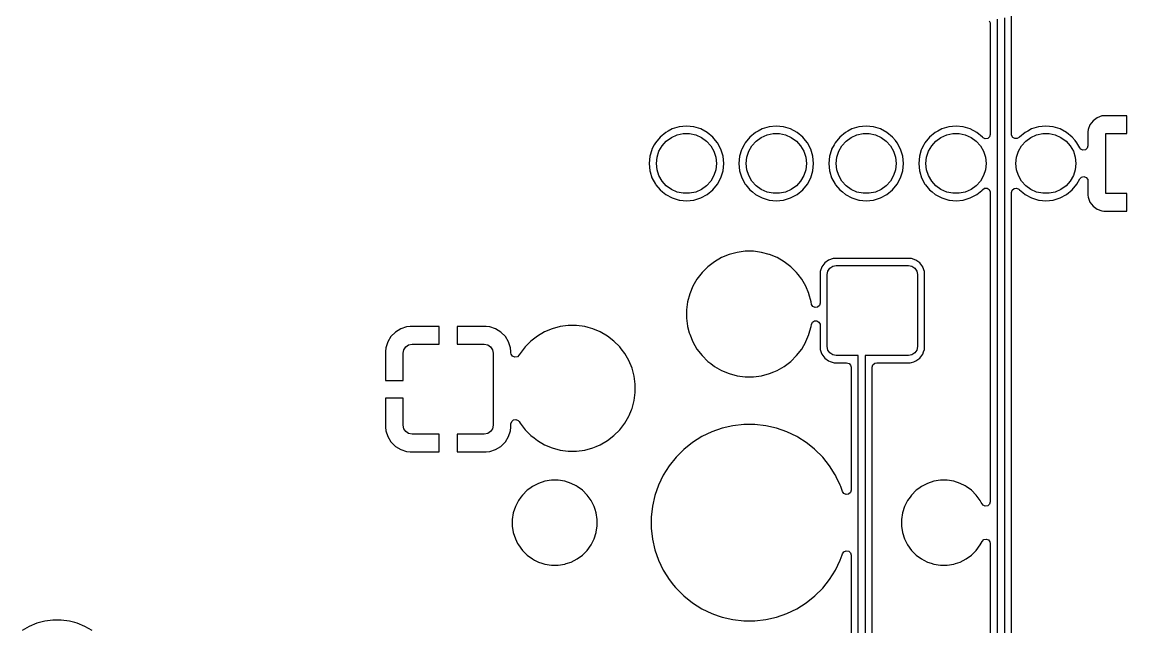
# Model space of a CAD drawing. Extents: x 51 to 261, y -150 to -32.
# Drawn here: x 79.52 to 110.75, y -72.04 to -54.93 of the extents above; entities that cross this region are included whole.
import ezdxf

# ---------------------------------------------------------------- set-up
doc = ezdxf.new("R2010")
doc.units = 0
doc.layers.add('BLACK', color=7, linetype='CONTINUOUS')

msp = doc.modelspace()

# ---------------------------------------------------------------- linework, layer by layer
at = {"layer": 'BLACK', "linetype": 'CONTINUOUS'}
for p, q in [((106.851181, -54.893528), (106.884666, -54.954851)), ((106.884666, -54.954851), (106.8875, -54.981209)), ((107.088, -75.904578), (107.088, -54.846797)), ((107.288, -54.805376), (107.288, -75.946)), ((107.4885, -58.106868), (107.4885, -54.765815)), ((106.8875, -54.981209), (106.8875, -58.106868)), ((109.790809, -57.720812), (109.704649, -57.835906)), ((109.790812, -57.720809), (109.790809, -57.720812)), ((109.905906, -57.634649), (109.790812, -57.720809)), ((109.905913, -57.634645), (109.905906, -57.634649)), ((110.04062, -57.584403), (109.905913, -57.634645)), ((110.040627, -57.584401), (110.04062, -57.584403)), ((110.100155, -57.578), (110.040627, -57.584401)), ((110.748, -57.578), (110.100155, -57.578)), ((110.748, -58.078), (110.748, -57.578)), ((97.711547, -58.050317), (97.551589, -58.181589)), ((97.711548, -58.050316), (97.711547, -58.050317)), ((97.71155, -58.050315), (97.711548, -58.050316)), ((97.783898, -58.011643), (97.71155, -58.050315)), ((97.894043, -57.952769), (97.783898, -58.011643)), ((98.092067, -57.892699), (97.894043, -57.952769)), ((98.035336, -58.119602), (98.209151, -58.082656)), ((98.298, -57.872417), (98.092067, -57.892699)), ((98.209151, -58.082656), (98.386849, -58.082656)), ((98.503934, -57.892699), (98.298, -57.872417)), ((98.386849, -58.082656), (98.560664, -58.119602)), ((98.503934, -57.8927), (98.503932, -57.892699)), ((98.503932, -57.892699), (98.503934, -57.892699)), ((98.701954, -57.952768), (98.503934, -57.8927)), ((98.88445, -58.050315), (98.701954, -57.952768)), ((98.884453, -58.050317), (98.88445, -58.050315)), ((99.04441, -58.181589), (98.884452, -58.050317)), ((98.884452, -58.050317), (98.884453, -58.050317)), ((100.251547, -58.050317), (100.091589, -58.181589)), ((100.251548, -58.050316), (100.251547, -58.050317)), ((100.25155, -58.050315), (100.251548, -58.050316)), ((100.323898, -58.011643), (100.25155, -58.050315)), ((100.434043, -57.952769), (100.323898, -58.011643)), ((100.632067, -57.892699), (100.434043, -57.952769)), ((100.575336, -58.119602), (100.749151, -58.082656)), ((100.838, -57.872417), (100.632067, -57.892699)), ((100.749151, -58.082656), (100.926849, -58.082656)), ((101.043934, -57.892699), (100.838, -57.872417)), ((100.926849, -58.082656), (101.100664, -58.119602)), ((101.043934, -57.8927), (101.043932, -57.892699)), ((101.043932, -57.892699), (101.043934, -57.892699)), ((101.241954, -57.952768), (101.043934, -57.8927)), ((101.42445, -58.050315), (101.241954, -57.952768)), ((101.424453, -58.050317), (101.42445, -58.050315)), ((101.58441, -58.181589), (101.424452, -58.050317)), ((101.424452, -58.050317), (101.424453, -58.050317)), ((102.791547, -58.050317), (102.631589, -58.181589)), ((102.791548, -58.050316), (102.791547, -58.050317)), ((102.79155, -58.050315), (102.791548, -58.050316)), ((102.863898, -58.011643), (102.79155, -58.050315)), ((102.974043, -57.952769), (102.863898, -58.011643)), ((103.172067, -57.892699), (102.974043, -57.952769)), ((103.115336, -58.119602), (103.289151, -58.082656)), ((103.378, -57.872417), (103.172067, -57.892699)), ((103.289151, -58.082656), (103.466849, -58.082656)), ((103.583934, -57.892699), (103.378, -57.872417)), ((103.466849, -58.082656), (103.640664, -58.119602)), ((103.583934, -57.8927), (103.583932, -57.892699)), ((103.583932, -57.892699), (103.583934, -57.892699)), ((103.781954, -57.952768), (103.583934, -57.8927)), ((103.96445, -58.050315), (103.781954, -57.952768)), ((103.964453, -58.050317), (103.96445, -58.050315)), ((104.12441, -58.181589), (103.964452, -58.050317)), ((103.964452, -58.050317), (103.964453, -58.050317)), ((105.331547, -58.050317), (105.171589, -58.181589)), ((105.331548, -58.050316), (105.331547, -58.050317)), ((105.33155, -58.050315), (105.331548, -58.050316)), ((105.403898, -58.011643), (105.33155, -58.050315)), ((105.514043, -57.952769), (105.403898, -58.011643)), ((105.712067, -57.892699), (105.514043, -57.952769)), ((105.655336, -58.119602), (105.829151, -58.082656)), ((105.918, -57.872417), (105.712067, -57.892699)), ((105.829151, -58.082656), (106.006849, -58.082656)), ((106.123934, -57.892699), (105.918, -57.872417)), ((106.006849, -58.082656), (106.180664, -58.119602)), ((106.123934, -57.8927), (106.123932, -57.892699)), ((106.123932, -57.892699), (106.123934, -57.892699)), ((106.321954, -57.952768), (106.123934, -57.8927)), ((106.50445, -58.050315), (106.321954, -57.952768)), ((106.504453, -58.050317), (106.50445, -58.050315)), ((106.66441, -58.181589), (106.504452, -58.050317)), ((106.504452, -58.050317), (106.504453, -58.050317)), ((107.871547, -58.050317), (107.711589, -58.181589)), ((107.871548, -58.050316), (107.871547, -58.050317)), ((107.87155, -58.050315), (107.871548, -58.050316)), ((107.943898, -58.011643), (107.87155, -58.050315)), ((108.054043, -57.952769), (107.943898, -58.011643)), ((108.252067, -57.892699), (108.054043, -57.952769)), ((108.195336, -58.119602), (108.369151, -58.082656)), ((108.458, -57.872417), (108.252067, -57.892699)), ((108.369151, -58.082656), (108.546849, -58.082656)), ((108.663934, -57.892699), (108.458, -57.872417)), ((108.546849, -58.082656), (108.720664, -58.119602)), ((108.663934, -57.8927), (108.663932, -57.892699)), ((108.663932, -57.892699), (108.663934, -57.892699)), ((108.861954, -57.952768), (108.663934, -57.8927)), ((109.04445, -58.050315), (108.861954, -57.952768)), ((109.044453, -58.050317), (109.04445, -58.050315)), ((109.20441, -58.181589), (109.044452, -58.050317)), ((109.044452, -58.050317), (109.044453, -58.050317)), ((109.654401, -57.970627), (109.648, -58.030155)), ((109.648, -58.030155), (109.648, -58.430813)), ((109.654403, -57.97062), (109.654401, -57.970627)), ((109.704645, -57.835913), (109.654403, -57.97062)), ((109.704649, -57.835906), (109.704645, -57.835913)), ((110.148, -59.778), (110.148, -58.078)), ((110.148, -58.078), (110.748, -58.078)), ((97.420315, -58.34155), (97.39027, -58.397759)), ((97.420317, -58.341547), (97.420315, -58.34155)), ((97.551589, -58.181589), (97.420317, -58.341547)), ((97.610336, -58.428383), (97.729239, -58.296327)), ((97.729239, -58.296327), (97.873, -58.191878)), ((97.873, -58.191878), (98.035336, -58.119602)), ((98.560664, -58.119602), (98.723, -58.191878)), ((98.723, -58.191878), (98.866761, -58.296327)), ((98.866761, -58.296327), (98.985664, -58.428383)), ((99.123702, -58.278209), (99.04441, -58.181589)), ((99.175685, -58.34155), (99.123702, -58.278209)), ((99.273232, -58.524046), (99.175685, -58.34155)), ((99.960315, -58.34155), (99.93027, -58.397759)), ((99.960317, -58.341547), (99.960315, -58.34155)), ((100.091589, -58.181589), (99.960317, -58.341547)), ((100.150336, -58.428383), (100.269239, -58.296327)), ((100.269239, -58.296327), (100.413, -58.191878)), ((100.413, -58.191878), (100.575336, -58.119602)), ((101.100664, -58.119602), (101.263, -58.191878)), ((101.263, -58.191878), (101.406761, -58.296327)), ((101.406761, -58.296327), (101.525664, -58.428383)), ((101.663702, -58.278209), (101.58441, -58.181589)), ((101.715685, -58.34155), (101.663702, -58.278209)), ((101.813232, -58.524046), (101.715685, -58.34155)), ((102.500315, -58.34155), (102.47027, -58.397759)), ((102.500317, -58.341547), (102.500315, -58.34155)), ((102.631589, -58.181589), (102.500317, -58.341547)), ((102.690336, -58.428383), (102.809239, -58.296327)), ((102.809239, -58.296327), (102.953, -58.191878)), ((102.953, -58.191878), (103.115336, -58.119602)), ((103.640664, -58.119602), (103.803, -58.191878)), ((103.803, -58.191878), (103.946761, -58.296327)), ((103.946761, -58.296327), (104.065664, -58.428383)), ((104.203702, -58.278209), (104.12441, -58.181589)), ((104.255685, -58.34155), (104.203702, -58.278209)), ((104.353232, -58.524046), (104.255685, -58.34155)), ((105.040315, -58.34155), (105.01027, -58.397759)), ((105.040317, -58.341547), (105.040315, -58.34155)), ((105.171589, -58.181589), (105.040317, -58.341547)), ((105.230336, -58.428383), (105.349239, -58.296327)), ((105.349239, -58.296327), (105.493, -58.191878)), ((105.493, -58.191878), (105.655336, -58.119602)), ((106.180664, -58.119602), (106.343, -58.191878)), ((106.343, -58.191878), (106.486761, -58.296327)), ((106.486761, -58.296327), (106.605664, -58.428383)), ((106.667649, -58.185536), (106.66441, -58.181589)), ((106.682297, -58.200581), (106.667649, -58.185536)), ((106.745853, -58.229606), (106.682297, -58.200581)), ((106.815011, -58.219662), (106.745853, -58.229606)), ((106.867815, -58.173907), (106.815011, -58.219662)), ((106.8875, -58.106868), (106.867815, -58.173907)), ((107.490278, -58.127791), (107.4885, -58.106868)), ((107.520992, -58.190547), (107.490278, -58.127791)), ((107.580759, -58.226737), (107.520992, -58.190547)), ((107.650604, -58.224868), (107.580759, -58.226737)), ((107.708351, -58.185536), (107.650604, -58.224868)), ((107.711589, -58.181589), (107.708351, -58.185536)), ((107.770336, -58.428383), (107.889239, -58.296327)), ((107.889239, -58.296327), (108.033, -58.191878)), ((108.033, -58.191878), (108.195336, -58.119602)), ((108.720664, -58.119602), (108.883, -58.191878)), ((108.883, -58.191878), (109.026761, -58.296327)), ((109.026761, -58.296327), (109.145664, -58.428383)), ((109.283702, -58.278209), (109.20441, -58.181589)), ((109.335685, -58.34155), (109.283702, -58.278209)), ((109.413336, -58.486824), (109.335685, -58.34155)), ((97.316834, -58.543607), (97.262699, -58.722067)), ((97.322768, -58.524046), (97.316834, -58.543607)), ((97.322769, -58.524043), (97.322768, -58.524045)), ((97.322768, -58.524045), (97.322768, -58.524046)), ((97.39027, -58.397759), (97.322769, -58.524043)), ((97.466575, -58.751275), (97.521486, -58.582274)), ((97.521486, -58.582274), (97.610336, -58.428383)), ((98.985664, -58.428383), (99.074514, -58.582274)), ((99.074514, -58.582274), (99.129425, -58.751275)), ((99.3333, -58.722066), (99.273232, -58.524046)), ((99.856834, -58.543607), (99.802699, -58.722067)), ((99.862768, -58.524046), (99.856834, -58.543607)), ((99.862769, -58.524043), (99.862768, -58.524045)), ((99.862768, -58.524045), (99.862768, -58.524046)), ((99.93027, -58.397759), (99.862769, -58.524043)), ((100.006575, -58.751275), (100.061486, -58.582274)), ((100.061486, -58.582274), (100.150336, -58.428383)), ((101.525664, -58.428383), (101.614514, -58.582274)), ((101.614514, -58.582274), (101.669425, -58.751275)), ((101.8733, -58.722066), (101.813232, -58.524046)), ((102.396834, -58.543607), (102.342699, -58.722067)), ((102.402768, -58.524046), (102.396834, -58.543607)), ((102.402769, -58.524043), (102.402768, -58.524045)), ((102.402768, -58.524045), (102.402768, -58.524046)), ((102.47027, -58.397759), (102.402769, -58.524043)), ((102.546575, -58.751275), (102.601486, -58.582274)), ((102.601486, -58.582274), (102.690336, -58.428383)), ((104.065664, -58.428383), (104.154514, -58.582274)), ((104.154514, -58.582274), (104.209425, -58.751275)), ((104.4133, -58.722066), (104.353232, -58.524046)), ((104.936834, -58.543607), (104.882699, -58.722067)), ((104.942768, -58.524046), (104.936834, -58.543607)), ((104.942769, -58.524043), (104.942768, -58.524045)), ((104.942768, -58.524045), (104.942768, -58.524046)), ((105.01027, -58.397759), (104.942769, -58.524043)), ((105.086575, -58.751275), (105.141486, -58.582274)), ((105.141486, -58.582274), (105.230336, -58.428383)), ((106.605664, -58.428383), (106.694514, -58.582274)), ((106.694514, -58.582274), (106.749425, -58.751275)), ((107.626575, -58.751275), (107.681486, -58.582274)), ((107.681486, -58.582274), (107.770336, -58.428383)), ((109.145664, -58.428383), (109.234514, -58.582274)), ((109.234514, -58.582274), (109.289425, -58.751275)), ((109.414642, -58.489267), (109.413336, -58.486824)), ((109.442797, -58.524526), (109.414642, -58.489267)), ((109.506353, -58.553551), (109.442797, -58.524526)), ((109.575511, -58.543607), (109.506353, -58.553551)), ((109.628315, -58.497852), (109.575511, -58.543607)), ((109.648, -58.430813), (109.628315, -58.497852)), ((97.262699, -58.722067), (97.242417, -58.928)), ((97.242417, -58.928), (97.262699, -59.133932)), ((97.448, -58.928), (97.466575, -58.751275)), ((97.466575, -59.104725), (97.448, -58.928)), ((99.129425, -58.751275), (99.148, -58.928)), ((99.148, -58.928), (99.129425, -59.104725)), ((99.353583, -58.928), (99.3333, -58.722066)), ((99.3333, -59.133934), (99.353583, -58.928)), ((99.802699, -58.722067), (99.782417, -58.928)), ((99.782417, -58.928), (99.802699, -59.133932)), ((99.988, -58.928), (100.006575, -58.751275)), ((100.006575, -59.104725), (99.988, -58.928)), ((101.669425, -58.751275), (101.688, -58.928)), ((101.688, -58.928), (101.669425, -59.104725)), ((101.893583, -58.928), (101.8733, -58.722066)), ((101.8733, -59.133934), (101.893583, -58.928)), ((102.342699, -58.722067), (102.322417, -58.928)), ((102.322417, -58.928), (102.342699, -59.133932)), ((102.528, -58.928), (102.546575, -58.751275)), ((102.546575, -59.104725), (102.528, -58.928)), ((104.209425, -58.751275), (104.228, -58.928)), ((104.228, -58.928), (104.209425, -59.104725)), ((104.433583, -58.928), (104.4133, -58.722066)), ((104.4133, -59.133934), (104.433583, -58.928)), ((104.882699, -58.722067), (104.862417, -58.928)), ((104.862417, -58.928), (104.882699, -59.133932)), ((105.068, -58.928), (105.086575, -58.751275)), ((105.086575, -59.104725), (105.068, -58.928)), ((106.749425, -58.751275), (106.768, -58.928)), ((106.768, -58.928), (106.749425, -59.104725)), ((107.608, -58.928), (107.626575, -58.751275)), ((107.626575, -59.104725), (107.608, -58.928)), ((109.289425, -58.751275), (109.308, -58.928)), ((109.308, -58.928), (109.289425, -59.104725)), ((97.262699, -59.133932), (97.271989, -59.164556)), ((97.271989, -59.164556), (97.322768, -59.331954)), ((97.322768, -59.331954), (97.420315, -59.51445)), ((97.521486, -59.273726), (97.466575, -59.104725)), ((97.610336, -59.427617), (97.521486, -59.273726)), ((99.074514, -59.273726), (98.985664, -59.427617)), ((99.129425, -59.104725), (99.074514, -59.273726)), ((99.175685, -59.51445), (99.273232, -59.331954)), ((99.273232, -59.331954), (99.3333, -59.133934)), ((99.802699, -59.133932), (99.811989, -59.164556)), ((99.811989, -59.164556), (99.862768, -59.331954)), ((99.862768, -59.331954), (99.960315, -59.51445)), ((100.061486, -59.273726), (100.006575, -59.104725)), ((100.150336, -59.427617), (100.061486, -59.273726)), ((101.614514, -59.273726), (101.525664, -59.427617)), ((101.669425, -59.104725), (101.614514, -59.273726)), ((101.715685, -59.51445), (101.813232, -59.331954)), ((101.813232, -59.331954), (101.8733, -59.133934)), ((102.342699, -59.133932), (102.351989, -59.164556)), ((102.351989, -59.164556), (102.402768, -59.331954)), ((102.402768, -59.331954), (102.500315, -59.51445)), ((102.601486, -59.273726), (102.546575, -59.104725)), ((102.690336, -59.427617), (102.601486, -59.273726)), ((104.154514, -59.273726), (104.065664, -59.427617)), ((104.209425, -59.104725), (104.154514, -59.273726)), ((104.255685, -59.51445), (104.353232, -59.331954)), ((104.353232, -59.331954), (104.4133, -59.133934)), ((104.882699, -59.133932), (104.891989, -59.164556)), ((104.891989, -59.164556), (104.942768, -59.331954)), ((104.942768, -59.331954), (105.040315, -59.51445)), ((105.141486, -59.273726), (105.086575, -59.104725)), ((105.230336, -59.427617), (105.141486, -59.273726)), ((106.694514, -59.273726), (106.605664, -59.427617)), ((106.749425, -59.104725), (106.694514, -59.273726)), ((107.681486, -59.273726), (107.626575, -59.104725)), ((107.770336, -59.427617), (107.681486, -59.273726)), ((109.234514, -59.273726), (109.145664, -59.427617)), ((109.289425, -59.104725), (109.234514, -59.273726)), ((109.414643, -59.36673), (109.463605, -59.316888)), ((109.463605, -59.316888), (109.531742, -59.301428)), ((109.531742, -59.301428), (109.597422, -59.32526)), ((109.597422, -59.32526), (109.639791, -59.380818)), ((97.420315, -59.51445), (97.433203, -59.530154)), ((97.433203, -59.530154), (97.551589, -59.67441)), ((97.729239, -59.559673), (97.610336, -59.427617)), ((97.873, -59.664122), (97.729239, -59.559673)), ((98.866761, -59.559673), (98.723, -59.664122)), ((98.985664, -59.427617), (98.866761, -59.559673)), ((99.04441, -59.67441), (99.175685, -59.51445)), ((99.960315, -59.51445), (99.973203, -59.530154)), ((99.973203, -59.530154), (100.091589, -59.67441)), ((100.269239, -59.559673), (100.150336, -59.427617)), ((100.413, -59.664122), (100.269239, -59.559673)), ((101.406761, -59.559673), (101.263, -59.664122)), ((101.525664, -59.427617), (101.406761, -59.559673)), ((101.58441, -59.67441), (101.715685, -59.51445)), ((102.500315, -59.51445), (102.513203, -59.530154)), ((102.513203, -59.530154), (102.631589, -59.67441)), ((102.809239, -59.559673), (102.690336, -59.427617)), ((102.953, -59.664122), (102.809239, -59.559673)), ((103.946761, -59.559673), (103.803, -59.664122)), ((104.065664, -59.427617), (103.946761, -59.559673)), ((104.12441, -59.67441), (104.255685, -59.51445)), ((105.040315, -59.51445), (105.053203, -59.530154)), ((105.053203, -59.530154), (105.171589, -59.67441)), ((105.349239, -59.559673), (105.230336, -59.427617)), ((105.493, -59.664122), (105.349239, -59.559673)), ((106.486761, -59.559673), (106.343, -59.664122)), ((106.605664, -59.427617), (106.486761, -59.559673)), ((106.667645, -59.670468), (106.72539, -59.631133)), ((106.72539, -59.631133), (106.795234, -59.629261)), ((106.795234, -59.629261), (106.855003, -59.665446)), ((107.508185, -59.682092), (107.560989, -59.636337)), ((107.560989, -59.636337), (107.630147, -59.626393)), ((107.630147, -59.626393), (107.693703, -59.655418)), ((107.889239, -59.559673), (107.770336, -59.427617)), ((108.033, -59.664122), (107.889239, -59.559673)), ((109.026761, -59.559673), (108.883, -59.664122)), ((109.145664, -59.427617), (109.026761, -59.559673)), ((109.20441, -59.67441), (109.335685, -59.51445)), ((109.335685, -59.51445), (109.414643, -59.36673)), ((109.639791, -59.380818), (109.648, -59.425186)), ((109.648, -59.425186), (109.648, -59.825844)), ((97.551589, -59.67441), (97.626048, -59.735516)), ((97.626048, -59.735516), (97.71155, -59.805685)), ((97.71155, -59.805685), (97.894046, -59.903232)), ((98.035336, -59.736398), (97.873, -59.664122)), ((97.894046, -59.903232), (98.092066, -59.9633)), ((98.209151, -59.773344), (98.035336, -59.736398)), ((98.386849, -59.773344), (98.209151, -59.773344)), ((98.560664, -59.736398), (98.386849, -59.773344)), ((98.503934, -59.9633), (98.701954, -59.903232)), ((98.723, -59.664122), (98.560664, -59.736398)), ((98.701954, -59.903232), (98.88445, -59.805685)), ((98.88445, -59.805685), (99.04441, -59.67441)), ((100.091589, -59.67441), (100.166048, -59.735516)), ((100.166048, -59.735516), (100.25155, -59.805685)), ((100.25155, -59.805685), (100.434046, -59.903232)), ((100.575336, -59.736398), (100.413, -59.664122)), ((100.434046, -59.903232), (100.632066, -59.9633)), ((100.749151, -59.773344), (100.575336, -59.736398)), ((100.926849, -59.773344), (100.749151, -59.773344)), ((101.100664, -59.736398), (100.926849, -59.773344)), ((101.043934, -59.9633), (101.241954, -59.903232)), ((101.263, -59.664122), (101.100664, -59.736398)), ((101.241954, -59.903232), (101.42445, -59.805685)), ((101.42445, -59.805685), (101.58441, -59.67441)), ((102.631589, -59.67441), (102.706048, -59.735516)), ((102.706048, -59.735516), (102.79155, -59.805685)), ((102.79155, -59.805685), (102.974046, -59.903232)), ((103.115336, -59.736398), (102.953, -59.664122)), ((102.974046, -59.903232), (103.172066, -59.9633)), ((103.289151, -59.773344), (103.115336, -59.736398)), ((103.466849, -59.773344), (103.289151, -59.773344)), ((103.640664, -59.736398), (103.466849, -59.773344)), ((103.583934, -59.9633), (103.781954, -59.903232)), ((103.803, -59.664122), (103.640664, -59.736398)), ((103.781954, -59.903232), (103.96445, -59.805685)), ((103.96445, -59.805685), (104.12441, -59.67441)), ((105.171589, -59.67441), (105.246048, -59.735516)), ((105.246048, -59.735516), (105.33155, -59.805685)), ((105.33155, -59.805685), (105.514046, -59.903232)), ((105.655336, -59.736398), (105.493, -59.664122)), ((105.514046, -59.903232), (105.712066, -59.9633)), ((105.829151, -59.773344), (105.655336, -59.736398)), ((106.006849, -59.773344), (105.829151, -59.773344)), ((106.180664, -59.736398), (106.006849, -59.773344)), ((106.123934, -59.9633), (106.321954, -59.903232)), ((106.343, -59.664122), (106.180664, -59.736398)), ((106.321954, -59.903232), (106.50445, -59.805685)), ((106.50445, -59.805685), (106.645758, -59.689717)), ((106.645758, -59.689717), (106.664409, -59.674411)), ((106.664409, -59.674411), (106.667645, -59.670468)), ((106.855003, -59.665446), (106.885721, -59.728202)), ((106.885721, -59.728202), (106.8875, -59.749131)), ((106.8875, -59.749131), (106.8875, -68.501137)), ((107.4885, -59.749131), (107.508185, -59.682092)), ((107.4885, -61.137835), (107.4885, -59.749131)), ((107.693703, -59.655418), (107.708355, -59.670468)), ((107.708355, -59.670468), (107.71159, -59.674411)), ((107.71159, -59.674411), (107.802638, -59.749131)), ((107.802638, -59.749131), (107.87155, -59.805685)), ((107.87155, -59.805685), (108.054046, -59.903232)), ((108.195336, -59.736398), (108.033, -59.664122)), ((108.054046, -59.903232), (108.252066, -59.9633)), ((108.369151, -59.773344), (108.195336, -59.736398)), ((108.546849, -59.773344), (108.369151, -59.773344)), ((108.720664, -59.736398), (108.546849, -59.773344)), ((108.663934, -59.9633), (108.861954, -59.903232)), ((108.883, -59.664122), (108.720664, -59.736398)), ((108.861954, -59.903232), (109.04445, -59.805685)), ((109.04445, -59.805685), (109.20441, -59.67441)), ((109.648, -59.825844), (109.654401, -59.885372)), ((109.654401, -59.885372), (109.654403, -59.885379)), ((109.654403, -59.885379), (109.704645, -60.020086)), ((110.748, -59.778), (110.148, -59.778)), ((110.748, -60.278), (110.748, -59.778)), ((98.092066, -59.9633), (98.092065, -59.9633)), ((98.092065, -59.9633), (98.110529, -59.965118)), ((98.110529, -59.965118), (98.298, -59.983583)), ((98.298, -59.983583), (98.503934, -59.9633)), ((100.632066, -59.9633), (100.632065, -59.9633)), ((100.632065, -59.9633), (100.650529, -59.965118)), ((100.650529, -59.965118), (100.838, -59.983583)), ((100.838, -59.983583), (101.043934, -59.9633)), ((103.172066, -59.9633), (103.172065, -59.9633)), ((103.172065, -59.9633), (103.190529, -59.965118)), ((103.190529, -59.965118), (103.378, -59.983583)), ((103.378, -59.983583), (103.583934, -59.9633)), ((105.712066, -59.9633), (105.712065, -59.9633)), ((105.712065, -59.9633), (105.730529, -59.965118)), ((105.730529, -59.965118), (105.918, -59.983583)), ((105.918, -59.983583), (106.123934, -59.9633)), ((108.252066, -59.9633), (108.252065, -59.9633)), ((108.252065, -59.9633), (108.270529, -59.965118)), ((108.270529, -59.965118), (108.458, -59.983583)), ((108.458, -59.983583), (108.663934, -59.9633)), ((109.704645, -60.020086), (109.704649, -60.020093)), ((109.704649, -60.020093), (109.790809, -60.135187)), ((109.790809, -60.135187), (109.790812, -60.13519)), ((109.790812, -60.13519), (109.905906, -60.22135)), ((109.905906, -60.22135), (109.905913, -60.221354)), ((109.905913, -60.221354), (110.04062, -60.271596)), ((110.04062, -60.271596), (110.040627, -60.271598)), ((110.040627, -60.271598), (110.100155, -60.277999)), ((110.100155, -60.277999), (110.100172, -60.278)), ((110.100172, -60.278), (110.748, -60.278)), ((107.4885, -62.158317), (107.4885, -61.137835)), ((99.504052, -61.50312), (99.289039, -61.59218)), ((99.728877, -61.442878), (99.504052, -61.50312)), ((99.959617, -61.412501), (99.728877, -61.442878)), ((99.959622, -61.4125), (99.959617, -61.412501)), ((99.959628, -61.4125), (99.959622, -61.4125)), ((100.192372, -61.4125), (99.959628, -61.4125)), ((100.192377, -61.4125), (100.192372, -61.4125)), ((100.192382, -61.412501), (100.192377, -61.4125)), ((100.423122, -61.442878), (100.192382, -61.412501)), ((100.423125, -61.442878), (100.423122, -61.442878)), ((100.423126, -61.442879), (100.423125, -61.442878)), ((100.633306, -61.499197), (100.423126, -61.442879)), ((100.647947, -61.50312), (100.633306, -61.499197)), ((100.86296, -61.59218), (100.647947, -61.50312)), ((99.087459, -61.708564), (98.90282, -61.850242)), ((99.087475, -61.708553), (99.087459, -61.708564)), ((99.289023, -61.592188), (99.087475, -61.708553)), ((99.289039, -61.59218), (99.289023, -61.592188)), ((100.862976, -61.592188), (100.86296, -61.59218)), ((101.064524, -61.708553), (100.862976, -61.592188)), ((101.064527, -61.708555), (101.064524, -61.708553)), ((101.064532, -61.708558), (101.064527, -61.708555)), ((101.064538, -61.708562), (101.064532, -61.708558)), ((101.06454, -61.708564), (101.064538, -61.708562)), ((101.249179, -61.850242), (101.06454, -61.708564)), ((102.205275, -61.742275), (102.123736, -61.852756)), ((102.315756, -61.660736), (102.205275, -61.742275)), ((102.445358, -61.615385), (102.315756, -61.660736)), ((102.433416, -61.832411), (102.531, -61.813)), ((102.44536, -61.615385), (102.445358, -61.615385)), ((102.476132, -61.6125), (102.44536, -61.615385)), ((102.476136, -61.6125), (102.476132, -61.6125)), ((104.625864, -61.6125), (102.476136, -61.6125)), ((102.531, -61.813), (104.571, -61.813)), ((104.571, -61.813), (104.668584, -61.832411)), ((104.625868, -61.6125), (104.625864, -61.6125)), ((104.65664, -61.615385), (104.625868, -61.6125)), ((104.786243, -61.660736), (104.65664, -61.615385)), ((104.786245, -61.660737), (104.786243, -61.660736)), ((104.896725, -61.742275), (104.786245, -61.660737)), ((104.978263, -61.852755), (104.896725, -61.742275)), ((98.738242, -62.01482), (98.596564, -62.199459)), ((98.738248, -62.014813), (98.738242, -62.01482)), ((98.902813, -61.850248), (98.738248, -62.014813)), ((98.90282, -61.850242), (98.902813, -61.850248)), ((101.249186, -61.850248), (101.249179, -61.850242)), ((101.413751, -62.014813), (101.249186, -61.850248)), ((101.413757, -62.01482), (101.413751, -62.014813)), ((101.453238, -62.066273), (101.413757, -62.01482)), ((101.555442, -62.199468), (101.453238, -62.066273)), ((102.078385, -61.98236), (102.0755, -62.013132)), ((102.0755, -62.013132), (102.0755, -62.881202)), ((102.123736, -61.852756), (102.078385, -61.982358)), ((102.078385, -61.982358), (102.078385, -61.98236)), ((102.276, -62.068), (102.295411, -61.970416)), ((102.276, -64.108), (102.276, -62.068)), ((102.295411, -61.970416), (102.350688, -61.887688)), ((102.350688, -61.887688), (102.433416, -61.832411)), ((104.668584, -61.832411), (104.751312, -61.887688)), ((104.751312, -61.887688), (104.806589, -61.970416)), ((104.806589, -61.970416), (104.826, -62.068)), ((104.826, -62.068), (104.826, -64.108)), ((104.981949, -61.863289), (104.978263, -61.852755)), ((105.023614, -61.982358), (104.981949, -61.863289)), ((105.023614, -61.98236), (105.023614, -61.982358)), ((105.0265, -62.013132), (105.023614, -61.98236)), ((105.0265, -64.162867), (105.0265, -62.013132)), ((98.48018, -62.401039), (98.39112, -62.616052)), ((98.480188, -62.401023), (98.48018, -62.401039)), ((98.596553, -62.199475), (98.480188, -62.401023)), ((98.596564, -62.199459), (98.596553, -62.199475)), ((101.555446, -62.199475), (101.555442, -62.199468)), ((101.671811, -62.401023), (101.555446, -62.199475)), ((101.671819, -62.401039), (101.671811, -62.401023)), ((101.758786, -62.611), (101.671819, -62.401039)), ((107.4885, -63.278472), (107.4885, -62.158317)), ((98.39112, -62.616052), (98.330878, -62.840877)), ((101.760882, -62.61606), (101.758786, -62.611)), ((101.821121, -62.840874), (101.760882, -62.61606)), ((98.300501, -63.071617), (98.3005, -63.071634)), ((98.3005, -63.071634), (98.3005, -63.304365)), ((98.330878, -62.840877), (98.300501, -63.071617)), ((101.823467, -62.858695), (101.821121, -62.840874)), ((101.828561, -62.897387), (101.823467, -62.858695)), ((101.832523, -62.916137), (101.828561, -62.897387)), ((101.870297, -62.974915), (101.832523, -62.916137)), ((101.933853, -63.00394), (101.870297, -62.974915)), ((102.003011, -62.993996), (101.933853, -63.00394)), ((102.055815, -62.948241), (102.003011, -62.993996)), ((102.0755, -62.881202), (102.055815, -62.948241)), ((98.3005, -63.304365), (98.300501, -63.304382)), ((98.300501, -63.304382), (98.330689, -63.533687)), ((101.856827, -63.414715), (101.915152, -63.376244)), ((101.915152, -63.376244), (101.985016, -63.375413)), ((101.985016, -63.375413), (102.04424, -63.412485)), ((107.4885, -65.888152), (107.4885, -63.278472)), ((90.072226, -63.69725), (89.947429, -63.822047)), ((90.222442, -63.604595), (90.072226, -63.69725)), ((90.222447, -63.604593), (90.222442, -63.604595)), ((90.389978, -63.549079), (90.222447, -63.604593)), ((90.493374, -63.538516), (90.389978, -63.549079)), ((90.49339, -63.538515), (90.493374, -63.538516)), ((91.313694, -63.538515), (90.49339, -63.538515)), ((91.313694, -64.038515), (91.313694, -63.538515)), ((92.634012, -63.538515), (91.813694, -63.538515)), ((91.813694, -63.538515), (91.813694, -64.038515)), ((92.737409, -63.549079), (92.634012, -63.538515)), ((92.90494, -63.604593), (92.737409, -63.549079)), ((92.904945, -63.604595), (92.90494, -63.604593)), ((93.055161, -63.69725), (92.904945, -63.604595)), ((93.179958, -63.822047), (93.055161, -63.69725)), ((94.289023, -63.692188), (94.087475, -63.808553)), ((94.289039, -63.69218), (94.289023, -63.692188)), ((94.504052, -63.60312), (94.289039, -63.69218)), ((94.728877, -63.542878), (94.504052, -63.60312)), ((94.959617, -63.512501), (94.728877, -63.542878)), ((94.959622, -63.5125), (94.959617, -63.512501)), ((94.959628, -63.5125), (94.959622, -63.5125)), ((95.192372, -63.5125), (94.959628, -63.5125)), ((95.192377, -63.5125), (95.192372, -63.5125)), ((95.192382, -63.512501), (95.192377, -63.5125)), ((95.423122, -63.542878), (95.192382, -63.512501)), ((95.423125, -63.542878), (95.423122, -63.542878)), ((95.423126, -63.542879), (95.423125, -63.542878)), ((95.520371, -63.568936), (95.423126, -63.542879)), ((95.647947, -63.60312), (95.520371, -63.568936)), ((95.86296, -63.69218), (95.647947, -63.60312)), ((95.862976, -63.692188), (95.86296, -63.69218)), ((96.064524, -63.808553), (95.862976, -63.692188)), ((98.330689, -63.533687), (98.330879, -63.535126)), ((98.330879, -63.535126), (98.379205, -63.715482)), ((101.760882, -63.75994), (101.821121, -63.535126)), ((101.821121, -63.535126), (101.828561, -63.478611)), ((101.828561, -63.478611), (101.856827, -63.414715)), ((102.04424, -63.412485), (102.074019, -63.47569)), ((102.074019, -63.47569), (102.0755, -63.494797)), ((102.0755, -63.494797), (102.0755, -64.162867)), ((89.854772, -63.972268), (89.799258, -64.139799)), ((89.854774, -63.972263), (89.854772, -63.972268)), ((89.947429, -63.822047), (89.854774, -63.972263)), ((93.272613, -63.972263), (93.179958, -63.822047)), ((93.272615, -63.972268), (93.272613, -63.972263)), ((93.328129, -64.139799), (93.272615, -63.972268)), ((93.902813, -63.950248), (93.738248, -64.114813)), ((93.90282, -63.950242), (93.902813, -63.950248)), ((94.087459, -63.808564), (93.90282, -63.950242)), ((94.087475, -63.808553), (94.087459, -63.808564)), ((96.064527, -63.808555), (96.064524, -63.808553)), ((96.064532, -63.808558), (96.064527, -63.808555)), ((96.064538, -63.808562), (96.064532, -63.808558)), ((96.06454, -63.808564), (96.064538, -63.808562)), ((96.249179, -63.950242), (96.06454, -63.808564)), ((96.249186, -63.950248), (96.249179, -63.950242)), ((96.413751, -64.114813), (96.249186, -63.950248)), ((98.379205, -63.715482), (98.39112, -63.759947)), ((98.39112, -63.759947), (98.48018, -63.97496)), ((98.48018, -63.97496), (98.480188, -63.974976)), ((98.480188, -63.974976), (98.596553, -64.176524)), ((101.555442, -64.176532), (101.671815, -63.974969)), ((101.671815, -63.974969), (101.676654, -63.963288)), ((101.676654, -63.963288), (101.756511, -63.770492)), ((101.756511, -63.770492), (101.760882, -63.75994)), ((89.799258, -64.139799), (89.788694, -64.243196)), ((89.788694, -64.243196), (89.788694, -65.063515)), ((90.288694, -64.293515), (90.308105, -64.195931)), ((90.288694, -65.063515), (90.288694, -64.293515)), ((90.308105, -64.195931), (90.363382, -64.113203)), ((90.363382, -64.113203), (90.44611, -64.057926)), ((90.44611, -64.057926), (90.543694, -64.038515)), ((90.543694, -64.038515), (91.313694, -64.038515)), ((91.813694, -64.038515), (92.583694, -64.038515)), ((92.583694, -64.038515), (92.681278, -64.057926)), ((92.681278, -64.057926), (92.764006, -64.113203)), ((92.764006, -64.113203), (92.819283, -64.195931)), ((92.819283, -64.195931), (92.838694, -64.293515)), ((92.838694, -64.293515), (92.838694, -66.333515)), ((93.338692, -64.243196), (93.328129, -64.139799)), ((93.338693, -64.243211), (93.338692, -64.243196)), ((93.338693, -64.283328), (93.338693, -64.243211)), ((93.345512, -64.323883), (93.338693, -64.283328)), ((93.38604, -64.380798), (93.345512, -64.323883)), ((93.59655, -64.29948), (93.570079, -64.345329)), ((93.596564, -64.299459), (93.59655, -64.29948)), ((93.738242, -64.11482), (93.596564, -64.299459)), ((93.738248, -64.114813), (93.738242, -64.11482)), ((96.413757, -64.11482), (96.413751, -64.114813)), ((96.457413, -64.171714), (96.413757, -64.11482)), ((96.555442, -64.299468), (96.457413, -64.171714)), ((96.555446, -64.299475), (96.555442, -64.299468)), ((96.671811, -64.501023), (96.555446, -64.299475)), ((98.596553, -64.176524), (98.596564, -64.17654)), ((98.596564, -64.17654), (98.738242, -64.361179)), ((101.413756, -64.361181), (101.555442, -64.176532)), ((102.0755, -64.162867), (102.078385, -64.193639)), ((102.078385, -64.193639), (102.078385, -64.193641)), ((102.078385, -64.193641), (102.1179, -64.306564)), ((102.1179, -64.306564), (102.123737, -64.323245)), ((102.123737, -64.323245), (102.205275, -64.433725)), ((102.295411, -64.205584), (102.276, -64.108)), ((102.350688, -64.288312), (102.295411, -64.205584)), ((102.433416, -64.343589), (102.350688, -64.288312)), ((104.751312, -64.288312), (104.668584, -64.343589)), ((104.806589, -64.205584), (104.751312, -64.288312)), ((104.826, -64.108), (104.806589, -64.205584)), ((104.896725, -64.433725), (104.978263, -64.323245)), ((104.978263, -64.323245), (105.002061, -64.255235)), ((105.002061, -64.255235), (105.023614, -64.193641)), ((105.023614, -64.193639), (105.0265, -64.162867)), ((105.023614, -64.193641), (105.023614, -64.193639)), ((93.450905, -64.406766), (93.38604, -64.380798)), ((93.519512, -64.393544), (93.450905, -64.406766)), ((93.570079, -64.345329), (93.519512, -64.393544)), ((96.671819, -64.501039), (96.671811, -64.501023)), ((96.760721, -64.715671), (96.671819, -64.501039)), ((98.738242, -64.361179), (98.738248, -64.361186)), ((98.738248, -64.361186), (98.902813, -64.525751)), ((98.902813, -64.525751), (98.90282, -64.525757)), ((98.90282, -64.525757), (98.987196, -64.590501)), ((98.987196, -64.590501), (99.087468, -64.667442)), ((101.064532, -64.667442), (101.249181, -64.525756)), ((101.249181, -64.525756), (101.413756, -64.361181)), ((102.205275, -64.433725), (102.315755, -64.515263)), ((102.315755, -64.515263), (102.358957, -64.53038)), ((102.358957, -64.53038), (102.445359, -64.560614)), ((102.531, -64.363), (102.433416, -64.343589)), ((102.445359, -64.560614), (102.476132, -64.5635)), ((102.476132, -64.5635), (102.476136, -64.5635)), ((102.476136, -64.5635), (102.8265, -64.5635)), ((103.151, -64.363), (102.531, -64.363)), ((102.8265, -64.5635), (102.893539, -64.583185)), ((102.893539, -64.583185), (102.939294, -64.635989)), ((102.939294, -64.635989), (102.9505, -64.6875)), ((103.151, -91.007259), (103.151, -64.363)), ((104.571, -64.363), (103.351, -64.363)), ((103.351, -64.363), (103.351, -90.965837)), ((103.5515, -64.6875), (103.571185, -64.620461)), ((103.571185, -64.620461), (103.623989, -64.574706)), ((103.623989, -64.574706), (103.6755, -64.5635)), ((103.6755, -64.5635), (104.625868, -64.5635)), ((104.668584, -64.343589), (104.571, -64.363)), ((104.625868, -64.5635), (104.656639, -64.560614)), ((104.656639, -64.560614), (104.656641, -64.560614)), ((104.656641, -64.560614), (104.721442, -64.537938)), ((104.721442, -64.537938), (104.786245, -64.515263)), ((104.786245, -64.515263), (104.896725, -64.433725)), ((96.760882, -64.71606), (96.760721, -64.715671)), ((96.821121, -64.940874), (96.760882, -64.71606)), ((96.8515, -65.171628), (96.821121, -64.940874)), ((99.087468, -64.667442), (99.087475, -64.667446)), ((99.087475, -64.667446), (99.289023, -64.783811)), ((99.289023, -64.783811), (99.289039, -64.783819)), ((99.289039, -64.783819), (99.504052, -64.872879)), ((99.504052, -64.872879), (99.504054, -64.872879)), ((99.504054, -64.872879), (99.50406, -64.872882)), ((99.50406, -64.872882), (99.728874, -64.933121)), ((99.728874, -64.933121), (99.959628, -64.9635)), ((100.192372, -64.9635), (100.423126, -64.933121)), ((100.423126, -64.933121), (100.64794, -64.872882)), ((100.64794, -64.872882), (100.764106, -64.824765)), ((100.764106, -64.824765), (100.86296, -64.783819)), ((100.86296, -64.783819), (100.862963, -64.783817)), ((100.862963, -64.783817), (100.862969, -64.783815)), ((100.862969, -64.783815), (101.064532, -64.667442)), ((102.9505, -64.6875), (102.9505, -68.169537)), ((103.5515, -74.13453), (103.5515, -64.6875)), ((89.788694, -65.063515), (90.288694, -65.063515)), ((96.8515, -65.404372), (96.8515, -65.171628)), ((99.959628, -64.9635), (99.959635, -64.9635)), ((99.959635, -64.9635), (100.192365, -64.9635)), ((100.192365, -64.9635), (100.192372, -64.9635)), ((90.288694, -65.563515), (89.788695, -65.563515)), ((89.788695, -65.563515), (89.788695, -66.383833)), ((90.288694, -66.333515), (90.288694, -65.563515)), ((96.821121, -65.635126), (96.8515, -65.404372)), ((96.745565, -65.89692), (96.760882, -65.85994)), ((96.760882, -65.85994), (96.821121, -65.635126)), ((107.4885, -75.906438), (107.4885, -65.888152)), ((93.358377, -66.225634), (93.41118, -66.179878)), ((93.41118, -66.179878), (93.480339, -66.169934)), ((93.480339, -66.169934), (93.543895, -66.198958)), ((93.543895, -66.198958), (93.570079, -66.230671)), ((96.555442, -66.276532), (96.671815, -66.074969)), ((96.671815, -66.074969), (96.678344, -66.059208)), ((96.678344, -66.059208), (96.745565, -65.89692)), ((89.788695, -66.383833), (89.799258, -66.48723)), ((89.799258, -66.48723), (89.854772, -66.654761)), ((90.308105, -66.431099), (90.288694, -66.333515)), ((90.363382, -66.513827), (90.308105, -66.431099)), ((90.44611, -66.569104), (90.363382, -66.513827)), ((92.764006, -66.513827), (92.681278, -66.569104)), ((92.819283, -66.431099), (92.764006, -66.513827)), ((92.838694, -66.333515), (92.819283, -66.431099)), ((93.272615, -66.654761), (93.328129, -66.48723)), ((93.328129, -66.48723), (93.338693, -66.383833)), ((93.338693, -66.292673), (93.358377, -66.225634)), ((93.338693, -66.383833), (93.338693, -66.292673)), ((93.570079, -66.230671), (93.594816, -66.273515)), ((93.594816, -66.273515), (93.596558, -66.276532)), ((93.596558, -66.276532), (93.596563, -66.276538)), ((93.596563, -66.276538), (93.596564, -66.27654)), ((93.596564, -66.27654), (93.738242, -66.461179)), ((93.738242, -66.461179), (93.738248, -66.461186)), ((93.738248, -66.461186), (93.902813, -66.625751)), ((96.249181, -66.625756), (96.413756, -66.461181)), ((96.413756, -66.461181), (96.555442, -66.276532)), ((99.30642, -66.416775), (99.012185, -66.519733)), ((99.306432, -66.416771), (99.30642, -66.416775)), ((99.61035, -66.347404), (99.306432, -66.416771)), ((99.610366, -66.347402), (99.61035, -66.347404)), ((99.920127, -66.3125), (99.610366, -66.347402)), ((99.920131, -66.3125), (99.920127, -66.3125)), ((100.231869, -66.3125), (99.920131, -66.3125)), ((100.231873, -66.3125), (100.231869, -66.3125)), ((100.541633, -66.347402), (100.231873, -66.3125)), ((100.541649, -66.347404), (100.541633, -66.347402)), ((100.845567, -66.416771), (100.541649, -66.347404)), ((100.845579, -66.416775), (100.845567, -66.416771)), ((101.139814, -66.519733), (100.845579, -66.416775)), ((89.854772, -66.654761), (89.854774, -66.654766)), ((89.854774, -66.654766), (89.947429, -66.804982)), ((89.947429, -66.804982), (90.072226, -66.929779)), ((90.543694, -66.588515), (90.44611, -66.569104)), ((91.313694, -66.588515), (90.543694, -66.588515)), ((91.313694, -67.088513), (91.313694, -66.588515)), ((92.583694, -66.588515), (91.813694, -66.588515)), ((91.813694, -66.588515), (91.813694, -67.088514)), ((92.681278, -66.569104), (92.583694, -66.588515)), ((93.055161, -66.929779), (93.179958, -66.804982)), ((93.179958, -66.804982), (93.272613, -66.654766)), ((93.272613, -66.654766), (93.272615, -66.654761)), ((93.902813, -66.625751), (93.90282, -66.625757)), ((93.90282, -66.625757), (93.990209, -66.692813)), ((93.990209, -66.692813), (94.087468, -66.767442)), ((94.087468, -66.767442), (94.087475, -66.767446)), ((94.087475, -66.767446), (94.289023, -66.883811)), ((95.862969, -66.883815), (96.064532, -66.767442)), ((96.064532, -66.767442), (96.249181, -66.625756)), ((98.467368, -66.820843), (98.223641, -67.015208)), ((98.731325, -66.654988), (98.467368, -66.820843)), ((99.012185, -66.519733), (98.731325, -66.654988)), ((101.420674, -66.654988), (101.139814, -66.519733)), ((101.443472, -66.669313), (101.420674, -66.654988)), ((101.684633, -66.820844), (101.443472, -66.669313)), ((101.858847, -66.959775), (101.684633, -66.820844)), ((90.072226, -66.929779), (90.222442, -67.022434)), ((90.222442, -67.022434), (90.222447, -67.022436)), ((90.222447, -67.022436), (90.389978, -67.07795)), ((90.389978, -67.07795), (90.493381, -67.088514)), ((90.493381, -67.088514), (91.313693, -67.088514)), ((91.313693, -67.088514), (91.313694, -67.088513)), ((91.813694, -67.088514), (92.633998, -67.088514)), ((92.633998, -67.088514), (92.634012, -67.088513)), ((92.634012, -67.088513), (92.737409, -67.07795)), ((92.737409, -67.07795), (92.90494, -67.022436)), ((92.90494, -67.022436), (92.904945, -67.022434)), ((92.904945, -67.022434), (93.055161, -66.929779)), ((94.289023, -66.883811), (94.289039, -66.883819)), ((94.289039, -66.883819), (94.504052, -66.972879)), ((94.504052, -66.972879), (94.504054, -66.972879)), ((94.504054, -66.972879), (94.50406, -66.972882)), ((94.50406, -66.972882), (94.728874, -67.033121)), ((94.728874, -67.033121), (94.959628, -67.0635)), ((94.959628, -67.0635), (94.959635, -67.0635)), ((94.959635, -67.0635), (95.192365, -67.0635)), ((95.192365, -67.0635), (95.192372, -67.0635)), ((95.192372, -67.0635), (95.423126, -67.033121)), ((95.423126, -67.033121), (95.64794, -66.972882)), ((95.64794, -66.972882), (95.744283, -66.932976)), ((95.744283, -66.932976), (95.86296, -66.883819)), ((95.86296, -66.883819), (95.862963, -66.883817)), ((95.862963, -66.883817), (95.862969, -66.883815)), ((98.223641, -67.015208), (98.003208, -67.235641)), ((101.921073, -67.009399), (101.858847, -66.959775)), ((101.928359, -67.015209), (101.921073, -67.009399)), ((102.148791, -67.235641), (101.928359, -67.015209)), ((98.003208, -67.235641), (97.808843, -67.479368)), ((102.343156, -67.479367), (102.148791, -67.235641)), ((97.642988, -67.743325), (97.507733, -68.024185)), ((97.808843, -67.479368), (97.642988, -67.743325)), ((102.504731, -67.736513), (102.343156, -67.479367)), ((102.509011, -67.743325), (102.504731, -67.736513)), ((102.534092, -67.795407), (102.509011, -67.743325)), ((93.9468, -68.06124), (93.867741, -68.118681)), ((94.115163, -67.975454), (93.9468, -68.06124)), ((94.294881, -67.917059), (94.115163, -67.975454)), ((94.481514, -67.8875), (94.294881, -67.917059)), ((94.481519, -67.8875), (94.481514, -67.8875)), ((94.670481, -67.8875), (94.481519, -67.8875)), ((94.670486, -67.8875), (94.670481, -67.8875)), ((94.857118, -67.917059), (94.670486, -67.8875)), ((95.036836, -67.975454), (94.857118, -67.917059)), ((95.177844, -68.047302), (95.036836, -67.975454)), ((95.205199, -68.06124), (95.177844, -68.047302)), ((95.358073, -68.17231), (95.205199, -68.06124)), ((97.507733, -68.024185), (97.404775, -68.31842)), ((102.644268, -68.024189), (102.534092, -67.795407)), ((102.6593, -68.067148), (102.644268, -68.024189)), ((102.709459, -68.210492), (102.6593, -68.067148)), ((104.9468, -68.06124), (104.867741, -68.118681)), ((105.115163, -67.975454), (104.9468, -68.06124)), ((105.294881, -67.917059), (105.115163, -67.975454)), ((105.481514, -67.8875), (105.294881, -67.917059)), ((105.481519, -67.8875), (105.481514, -67.8875)), ((105.670481, -67.8875), (105.481519, -67.8875)), ((105.670486, -67.8875), (105.670481, -67.8875)), ((105.857118, -67.917059), (105.670486, -67.8875)), ((106.036836, -67.975454), (105.857118, -67.917059)), ((106.177844, -68.047302), (106.036836, -67.975454)), ((106.205199, -68.06124), (106.177844, -68.047302)), ((106.358073, -68.17231), (106.205199, -68.06124)), ((93.618971, -68.362825), (93.54924, -68.4588)), ((93.66031, -68.305927), (93.618971, -68.362825)), ((93.660312, -68.305925), (93.66031, -68.305927)), ((93.793924, -68.172312), (93.660312, -68.305924)), ((93.660312, -68.305924), (93.660312, -68.305925)), ((93.793925, -68.172312), (93.793924, -68.172312)), ((93.793927, -68.17231), (93.793925, -68.172312)), ((93.867741, -68.118681), (93.793927, -68.17231)), ((95.49169, -68.305927), (95.358073, -68.17231)), ((95.60276, -68.458801), (95.49169, -68.305927)), ((97.404771, -68.318432), (97.335404, -68.62235)), ((97.404775, -68.31842), (97.404771, -68.318432)), ((102.745297, -68.26325), (102.709459, -68.210492)), ((102.808853, -68.292275), (102.745297, -68.26325)), ((102.878011, -68.282331), (102.808853, -68.292275)), ((102.930815, -68.236576), (102.878011, -68.282331)), ((102.9505, -68.169537), (102.930815, -68.236576)), ((104.618971, -68.362825), (104.54924, -68.4588)), ((104.66031, -68.305927), (104.618971, -68.362825)), ((104.660312, -68.305925), (104.66031, -68.305927)), ((104.793924, -68.172312), (104.660312, -68.305924)), ((104.660312, -68.305924), (104.660312, -68.305925)), ((104.793925, -68.172312), (104.793924, -68.172312)), ((104.793927, -68.17231), (104.793925, -68.172312)), ((104.867741, -68.118681), (104.793927, -68.17231)), ((106.49169, -68.305927), (106.358073, -68.17231)), ((106.60276, -68.458801), (106.49169, -68.305927)), ((93.463454, -68.627163), (93.405059, -68.806881)), ((93.54924, -68.4588), (93.463454, -68.627163)), ((95.632054, -68.516294), (95.60276, -68.458801)), ((95.688545, -68.627163), (95.632054, -68.516294)), ((95.688545, -68.627165), (95.688545, -68.627163)), ((95.688547, -68.627168), (95.688545, -68.627165)), ((95.717985, -68.717767), (95.688547, -68.627168)), ((97.335402, -68.622366), (97.3005, -68.932126)), ((97.335404, -68.62235), (97.335402, -68.622366)), ((104.463454, -68.627163), (104.405059, -68.806881)), ((104.54924, -68.4588), (104.463454, -68.627163)), ((106.632054, -68.516294), (106.60276, -68.458801)), ((106.653015, -68.557432), (106.632054, -68.516294)), ((106.682297, -68.59485), (106.653015, -68.557432)), ((106.745853, -68.623875), (106.682297, -68.59485)), ((106.815011, -68.613931), (106.745853, -68.623875)), ((106.867815, -68.568176), (106.815011, -68.613931)), ((106.8875, -68.501137), (106.867815, -68.568176)), ((93.405059, -68.806881), (93.3755, -68.993513)), ((93.3755, -68.993513), (93.3755, -69.182486)), ((95.74694, -68.806881), (95.717985, -68.717767)), ((95.7765, -68.993513), (95.74694, -68.806881)), ((95.7765, -69.182486), (95.7765, -68.993513)), ((97.3005, -68.932126), (97.3005, -69.243873)), ((104.405059, -68.806881), (104.3755, -68.993513)), ((104.3755, -68.993513), (104.3755, -69.182486)), ((93.3755, -69.182486), (93.405059, -69.369118)), ((95.750773, -69.344915), (95.7765, -69.182486)), ((97.3005, -69.243873), (97.335402, -69.553633)), ((104.3755, -69.182486), (104.405059, -69.369118)), ((93.405059, -69.369118), (93.463454, -69.548836)), ((93.463454, -69.548836), (93.526748, -69.673056)), ((95.60276, -69.717199), (95.688547, -69.548832)), ((95.688547, -69.548832), (95.74694, -69.369118)), ((95.74694, -69.369118), (95.750773, -69.344915)), ((97.335402, -69.553633), (97.335404, -69.553649)), ((97.335404, -69.553649), (97.404771, -69.857567)), ((104.405059, -69.369118), (104.463454, -69.548836)), ((104.463454, -69.548836), (104.526748, -69.673056)), ((106.60276, -69.717199), (106.653015, -69.618566)), ((106.653015, -69.618566), (106.700989, -69.567771)), ((106.700989, -69.567771), (106.76881, -69.550976)), ((106.76881, -69.550976), (106.834945, -69.573513)), ((106.834945, -69.573513), (106.878397, -69.628228)), ((106.878397, -69.628228), (106.8875, -69.674862)), ((93.526748, -69.673056), (93.54924, -69.717199)), ((93.54924, -69.717199), (93.66031, -69.870073)), ((93.66031, -69.870073), (93.793927, -70.00369)), ((95.358073, -70.00369), (95.49169, -69.870073)), ((95.49169, -69.870073), (95.60276, -69.717199)), ((97.404771, -69.857567), (97.404775, -69.857579)), ((97.404775, -69.857579), (97.507733, -70.151814)), ((102.709459, -69.965507), (102.75018, -69.908731)), ((102.75018, -69.908731), (102.815133, -69.882984)), ((102.815133, -69.882984), (102.883695, -69.89644)), ((102.883695, -69.89644), (102.934098, -69.944828)), ((102.934098, -69.944828), (102.9505, -70.006462)), ((104.526748, -69.673056), (104.54924, -69.717199)), ((104.54924, -69.717199), (104.66031, -69.870073)), ((104.66031, -69.870073), (104.793927, -70.00369)), ((106.358073, -70.00369), (106.49169, -69.870073)), ((106.49169, -69.870073), (106.60276, -69.717199)), ((106.8875, -69.674862), (106.8875, -75.770167)), ((93.793927, -70.00369), (93.946801, -70.11476)), ((93.946801, -70.11476), (94.008172, -70.14603)), ((94.008172, -70.14603), (94.115163, -70.200545)), ((94.115163, -70.200545), (94.115165, -70.200545)), ((94.115165, -70.200545), (94.115168, -70.200547)), ((94.115168, -70.200547), (94.211497, -70.231846)), ((94.211497, -70.231846), (94.294881, -70.25894)), ((94.294881, -70.25894), (94.481514, -70.2885)), ((94.670486, -70.2885), (94.857118, -70.25894)), ((94.857118, -70.25894), (94.898626, -70.245453)), ((94.898626, -70.245453), (95.036832, -70.200547)), ((95.036832, -70.200547), (95.205199, -70.11476)), ((95.205199, -70.11476), (95.358073, -70.00369)), ((97.507733, -70.151814), (97.642988, -70.432674)), ((102.50901, -70.432677), (102.644268, -70.151811)), ((102.644268, -70.151811), (102.697291, -70.00028)), ((102.697291, -70.00028), (102.709459, -69.965507)), ((102.9505, -70.006462), (102.9505, -90.548112)), ((104.793927, -70.00369), (104.946801, -70.11476)), ((104.946801, -70.11476), (105.008172, -70.14603)), ((105.008172, -70.14603), (105.115163, -70.200545)), ((105.115163, -70.200545), (105.115165, -70.200545)), ((105.115165, -70.200545), (105.115168, -70.200547)), ((105.115168, -70.200547), (105.211497, -70.231846)), ((105.211497, -70.231846), (105.294881, -70.25894)), ((105.294881, -70.25894), (105.481514, -70.2885)), ((105.670486, -70.2885), (105.857118, -70.25894)), ((105.857118, -70.25894), (105.898626, -70.245453)), ((105.898626, -70.245453), (106.036832, -70.200547)), ((106.036832, -70.200547), (106.205199, -70.11476)), ((106.205199, -70.11476), (106.358073, -70.00369)), ((94.481514, -70.2885), (94.481519, -70.2885)), ((94.481519, -70.2885), (94.670486, -70.2885)), ((97.642988, -70.432674), (97.660665, -70.460807)), ((97.660665, -70.460807), (97.808844, -70.696633)), ((102.343156, -70.696633), (102.50901, -70.432677)), ((105.481514, -70.2885), (105.481519, -70.2885)), ((105.481519, -70.2885), (105.670486, -70.2885)), ((97.808844, -70.696633), (97.932055, -70.851135)), ((97.932055, -70.851135), (97.98944, -70.923094)), ((102.148791, -70.940359), (102.343156, -70.696633)), ((97.98944, -70.923094), (98.003209, -70.940359)), ((98.003209, -70.940359), (98.223641, -71.160791)), ((98.223641, -71.160791), (98.467367, -71.355156)), ((101.684633, -71.355156), (101.928359, -71.160791)), ((101.928359, -71.160791), (102.148791, -70.940359)), ((98.467367, -71.355156), (98.731323, -71.52101)), ((101.420677, -71.52101), (101.684633, -71.355156)), ((98.731323, -71.52101), (99.012189, -71.656268)), ((99.012189, -71.656268), (99.19265, -71.719414)), ((99.19265, -71.719414), (99.30642, -71.759224)), ((99.30642, -71.759224), (99.306432, -71.759228)), ((99.306432, -71.759228), (99.610354, -71.828596)), ((100.541646, -71.828596), (100.845568, -71.759228)), ((100.845568, -71.759228), (101.139811, -71.656268)), ((101.139811, -71.656268), (101.420677, -71.52101)), ((79.722065, -72.020589), (79.520517, -72.136954)), ((79.722081, -72.020581), (79.722065, -72.020589)), ((79.937094, -71.931521), (79.722081, -72.020581)), ((80.161919, -71.871279), (79.937094, -71.931521)), ((80.392659, -71.840902), (80.161919, -71.871279)), ((80.392664, -71.840901), (80.392659, -71.840902)), ((80.39267, -71.840901), (80.392664, -71.840901)), ((80.625414, -71.840901), (80.39267, -71.840901)), ((80.625419, -71.840901), (80.625414, -71.840901)), ((80.625424, -71.840902), (80.625419, -71.840901)), ((80.856164, -71.871279), (80.625424, -71.840902)), ((80.856167, -71.871279), (80.856164, -71.871279)), ((80.856168, -71.87128), (80.856167, -71.871279)), ((81.009345, -71.912324), (80.856168, -71.87128)), ((81.080989, -71.931521), (81.009345, -71.912324)), ((81.296002, -72.020581), (81.080989, -71.931521)), ((81.296018, -72.020589), (81.296002, -72.020581)), ((81.497566, -72.136954), (81.296018, -72.020589)), ((99.610354, -71.828596), (99.920126, -71.863499)), ((99.920126, -71.863499), (99.920127, -71.8635)), ((99.920127, -71.8635), (99.920131, -71.8635)), ((99.920131, -71.8635), (100.231873, -71.8635)), ((100.231873, -71.863499), (100.541646, -71.828596)), ((100.231873, -71.8635), (100.231873, -71.863499))]:
    msp.add_line(p, q, dxfattribs=at)

doc.saveas('drawing.dxf')
